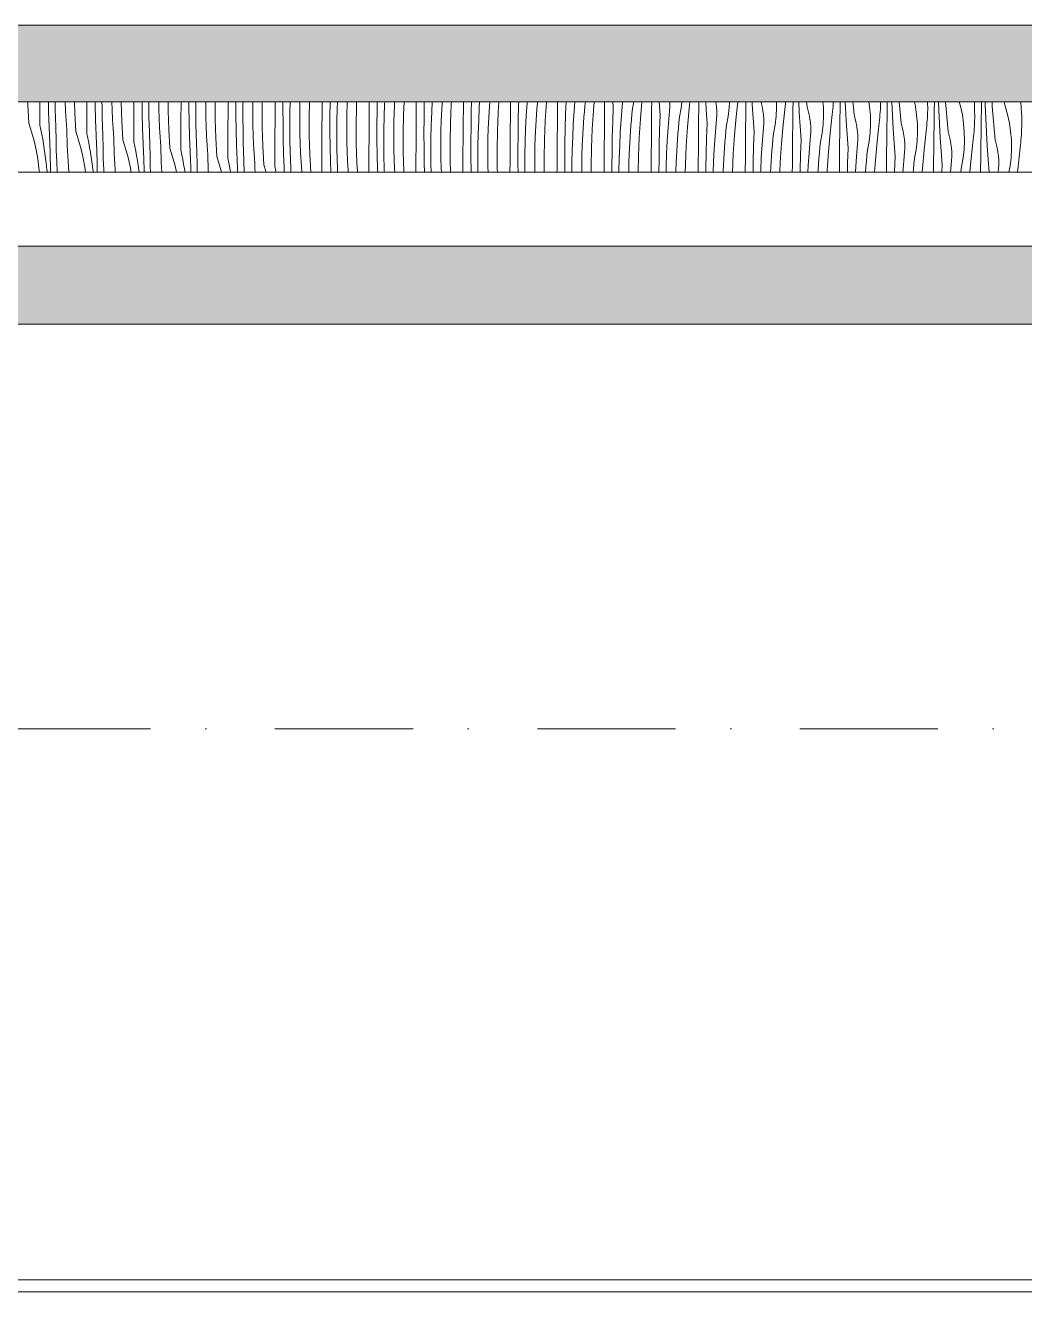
# Model space of a CAD drawing. Header units: millimetres. Extents: x -7826 to 55813, y 465 to 25965.
# Drawn here: x 10101 to 12654, y 18256 to 21492 of the extents above; entities that cross this region are included whole.
import ezdxf

# ---------------------------------------------------------------- set-up
doc = ezdxf.new("R2010")
doc.units = ezdxf.units.MM
doc.linetypes.add('Dot & Dashed', pattern=[670.277762, 352.777767, -176.388884, 0, -141.111112])
doc.layers.add('2D Drafting - General2', color=251, linetype='Continuous', lineweight=15)
doc.layers.add('2D Drafting - General81', color=251, linetype='Continuous', lineweight=20)

# ---------------------------------------------------------------- blocks, each defined once
blk = doc.blocks.new('*X28')
at = {"layer": '2D Drafting - General81', "linetype": 'Continuous'}
for p, q in [((-88708.3, 69542.3), (-88708.5, 69549.2)), ((-88705.8, 69494.6), (-88708.3, 69542.3)), ((-88677.7, 69529), (-88677.6, 69549.2)), ((-88655.2, 69523.6), (-88655.9, 69549.2)), ((-88638.2, 69526.8), (-88638.7, 69549.2)), ((-88611.8, 69525.6), (-88612.9, 69549.2)), ((-88588.3, 69521.2), (-88589.1, 69549.2)), ((-88557.7, 69507.8), (-88557.4, 69547.2)), ((-88557.4, 69547.2), (-88557.4, 69549.2)), ((-88536.1, 69540.5), (-88536.3, 69549.2)), ((-88518.8, 69538.6), (-88518.9, 69549.2)), ((-88492.8, 69528.6), (-88493.4, 69549.2)), ((-88469.6, 69547.8), (-88469.6, 69549.2)), ((-88468.2, 69500), (-88469.6, 69547.8)), ((-88437.3, 69526), (-88437.2, 69549.2)), ((-88416.1, 69519.4), (-88416.5, 69549.2)), ((-88398.8, 69517.5), (-88399, 69549.2)), ((-88373.5, 69531.5), (-88373.7, 69549.2)), ((-88349.6, 69526.6), (-88349.7, 69549.2)), ((-88317.3, 69504.9), (-88317, 69544.2)), ((-88317, 69544.2), (-88316.9, 69549.2)), ((-88296.6, 69536.3), (-88296.6, 69549.2)), ((-88278.9, 69529.3), (-88278.8, 69549.2)), ((-88253.8, 69534.5), (-88253.8, 69549.2)), ((-88229.5, 69505.4), (-88229.8, 69549.2)), ((-88196.9, 69523), (-88196.7, 69549.2)), ((-88176.5, 69515.2), (-88176.7, 69549.2)), ((-88158.7, 69541.2), (-88158.5, 69549.2)), ((-88133.7, 69537.5), (-88133.5, 69549.2)), ((-88109.7, 69532.1), (-88109.4, 69549.2)), ((-88076.5, 69541.2), (-88076.5, 69549.2)), ((-88056.6, 69532.1), (-88056.5, 69549.2)), ((-88038.6, 69520), (-88038, 69549.2)), ((-88013.3, 69540.5), (-88013, 69549.2)), ((-87989.7, 69510.9), (-87989, 69549.2)), ((-87956.5, 69520), (-87956.2, 69549.2)), ((-87936.5, 69511), (-87936.3, 69549.1)), ((-87936.3, 69549.1), (-87936.3, 69549.2)), ((-87917.8, 69531.9), (-87917.3, 69549.2)), ((-87893.2, 69519.3), (-87892.5, 69543.4)), ((-87892.5, 69543.4), (-87892.2, 69549.2)), ((-87868.8, 69537.6), (-87868.3, 69549.2)), ((-87836.1, 69538.2), (-87836, 69549.2)), ((-87816.2, 69528), (-87815.9, 69549.2)), ((-87797.8, 69510.7), (-87796.7, 69543.8)), ((-87796.7, 69543.8), (-87796.4, 69549.2)), ((-87771.8, 69536.8), (-87771.2, 69549.2)), ((-87748.7, 69516.4), (-87747.3, 69549.2)), ((-87716, 69517), (-87715.8, 69549.2)), ((-87696.2, 69506.8), (-87695.5, 69544.9)), ((-87695.5, 69544.9), (-87695.4, 69549.2)), ((-87676.6, 69522.6), (-87675.3, 69549.2)), ((-87651, 69530.1), (-87650.1, 69544.6)), ((-87650.1, 69544.6), (-87649.8, 69549.2)), ((-87628.6, 69495.2), (-87626.7, 69543)), ((-87626.7, 69543), (-87626.3, 69549.2)), ((-87595.6, 69535.2), (-87595.5, 69549.2)), ((-87575.5, 69523.8), (-87574.8, 69549.2)), ((-87555, 69534.4), (-87554.1, 69549.2)), ((-87529, 69537.9), (-87528.1, 69549.2)), ((-87506.6, 69521.8), (-87504.8, 69549.2)), ((-87475.6, 69514), (-87475.3, 69549.2)), ((-87454.4, 69540.7), (-87454, 69549.2)), ((-87434.9, 69513.3), (-87432.9, 69546.2)), ((-87432.9, 69546.2), (-87432.7, 69549.2)), ((-87407.8, 69531.2), (-87406.6, 69545.6)), ((-87406.6, 69545.6), (-87406.2, 69549.2)), ((-87386.5, 69500.6), (-87383.4, 69548.4)), ((-87383.4, 69548.4), (-87383.4, 69549.2)), ((-87355.2, 69532.2), (-87355, 69549.2)), ((-87334.3, 69519.6), (-87333.2, 69549.2)), ((-87312.8, 69525.1), (-87311, 69549.2)), ((-87285.1, 69538.9), (-87284, 69549.2)), ((-87263.4, 69527.2), (-87261.4, 69549.2)), ((-87235.1, 69511), (-87234.8, 69549.2)), ((-87212.8, 69536.5), (-87213.7, 69549.2)), ((-87190.3, 69536.9), (-87189.1, 69547.5)), ((-87189.1, 69547.5), (-87189, 69549.2)), ((-87163.5, 69532.1), (-87160.4, 69549.2)), ((-87143.3, 69506), (-87139.5, 69549.2)), ((-87114.7, 69529.2), (-87114.5, 69549.2)), ((-87092.7, 69515.4), (-87095.2, 69549.2)), ((-87068.5, 69547.8), (-87068.6, 69549.2)), ((-87068.5, 69537.1), (-87068.5, 69547.8)), ((-87039.5, 69532.8), (-87037.6, 69549.2)), ((-87019, 69532.5), (-87017.1, 69549.2)), ((-86994.4, 69528.9), (-86994.2, 69549.2)), ((-86975.2, 69529), (-86976.6, 69549.2)), ((-86950.3, 69548), (-86950.5, 69549.2)), ((-86949.1, 69537.3), (-86950.3, 69548)), ((-86916.9, 69533.6), (-86916.1, 69549.2)), ((-86899, 69511.3), (-86894.7, 69549.2)), ((-86874.1, 69528.6), (-86873.8, 69549.2)), ((-86857.5, 69542.7), (-86857.9, 69549.2)), ((-86855.2, 69507.8), (-86857.5, 69542.7)), ((-86834.5, 69547.8), (-86835, 69549.2)), ((-86832.1, 69537.4), (-86834.5, 69547.8)), ((-86795.7, 69534.6), (-86795.9, 69549.2)), ((-86773.6, 69537.7), (-86772.8, 69544.5)), ((-86772.8, 69544.5), (-86772.3, 69549.2)), ((-86753.7, 69528.4), (-86753.4, 69549.2)), ((-86737.4, 69521.5), (-86739, 69549.2)), ((-86717.5, 69536.9), (-86718.7, 69549.2)), ((-86676, 69535.6), (-86677.1, 69549.2)), ((-86651.3, 69537), (-86650.8, 69543.8)), ((-86650.8, 69543.8), (-86650.5, 69549.2)), ((-86633.4, 69528.1), (-86633, 69549)), ((-86633, 69549), (-86633, 69549.2)), ((-86619.4, 69535.2), (-86620.1, 69549.2)), ((-86600.2, 69544.2), (-86600.6, 69549.2)), ((-86597.4, 69515.7), (-86600.2, 69544.2)), ((-86557.7, 69536.6), (-86559.6, 69549.2)), ((-86529.9, 69536.4), (-86529.7, 69543.3)), ((-86529.7, 69543.3), (-86529.5, 69549.2)), ((-86513, 69527.8), (-86512.6, 69548.7)), ((-86512.6, 69548.7), (-86512.6, 69549.2)), ((-86501, 69548.9), (-86501, 69549.2)), ((-86499.3, 69514), (-86501, 69548.9)), ((-86480.1, 69523), (-86482.3, 69549.2)), ((-86440.8, 69537.3), (-86443.4, 69549.2)), ((-86409.5, 69549.2), (-86409.4, 69529)), ((-86392.5, 69527.5), (-86392.1, 69548.4)), ((-86392.1, 69548.4), (-86392.1, 69549.2)), ((-86381, 69527.7), (-86381.9, 69549.2)), ((-86362.4, 69530.3), (-86363.7, 69549.2)), ((-86325.4, 69537.9), (-86328.6, 69549.2)), ((-86290.2, 69549.2), (-86289.4, 69531.3)), ((-86272, 69527.3), (-86271.6, 69548.1)), ((-86271.6, 69548.1), (-86271.6, 69549.2)), ((-86262.3, 69541.4), (-86262.6, 69549.2)), ((-86244.4, 69537.7), (-86245, 69549.2)), ((-86213.5, 69545.6), (-86214.3, 69549.2)), ((-86212.5, 69541.8), (-86213.5, 69545.6)), ((-86211.4, 69538), (-86212.5, 69541.8)), ((-86171.8, 69549.2), (-86170.4, 69533.6)), ((-88678, 69489.7), (-88677.7, 69529)), ((-88653.8, 69485.4), (-88655.2, 69523.6)), ((-88638.1, 69521.2), (-88638.2, 69526.8)), ((-88637.9, 69515.7), (-88638.1, 69521.2)), ((-88637.7, 69510.1), (-88637.9, 69515.7)), ((-88637.5, 69504.6), (-88637.7, 69510.1)), ((-88610.4, 69501.5), (-88611.8, 69525.6)), ((-88585.7, 69473.4), (-88588.3, 69521.2)), ((-88535.2, 69502.4), (-88536.1, 69540.5)), ((-88518.1, 69505.6), (-88518.8, 69538.6)), ((-88491.7, 69504.4), (-88492.8, 69528.6)), ((-88437.6, 69486.7), (-88437.3, 69526)), ((-88415.1, 69481.2), (-88416.1, 69519.4)), ((-88398.1, 69484.4), (-88398.8, 69517.5)), ((-88372.8, 69507.4), (-88373.5, 69531.5)), ((-88348.1, 69478.8), (-88349.6, 69526.6)), ((-88296, 69498.2), (-88296.6, 69536.3)), ((-88278.7, 69496.3), (-88278.9, 69529.3)), ((-88253.4, 69510.4), (-88253.8, 69534.5)), ((-88252.7, 69486.2), (-88253.4, 69510.4)), ((-88197.2, 69483.7), (-88196.9, 69523)), ((-88175.9, 69477), (-88176.5, 69515.2)), ((-88158.9, 69508.2), (-88158.7, 69541.2)), ((-88133.7, 69513.3), (-88133.7, 69537.5)), ((-88133.3, 69489.2), (-88133.7, 69513.3)), ((-88109.4, 69484.3), (-88109.7, 69532.1)), ((-88076.8, 69501.9), (-88076.5, 69541.2)), ((-88056.4, 69494), (-88056.6, 69532.1)), ((-88038.8, 69487), (-88038.6, 69520)), ((-88013.6, 69516.3), (-88013.3, 69540.5)), ((-88013.6, 69492.2), (-88013.6, 69516.3)), ((-87989.4, 69463.1), (-87989.7, 69510.9)), ((-87956.8, 69480.7), (-87956.5, 69520)), ((-87936.4, 69472.8), (-87936.5, 69511)), ((-87918.5, 69498.9), (-87917.8, 69531.9)), ((-87893.6, 69495.1), (-87893.2, 69519.3)), ((-87869.6, 69489.7), (-87868.8, 69537.6)), ((-87836.4, 69498.9), (-87836.1, 69538.2)), ((-87816.5, 69489.8), (-87816.2, 69528)), ((-87798.4, 69477.7), (-87797.8, 69510.7)), ((-87773.1, 69498.1), (-87772.4, 69522.3)), ((-87772.4, 69522.3), (-87771.8, 69536.8)), ((-87749.5, 69468.6), (-87748.7, 69516.4)), ((-87716.3, 69477.7), (-87716, 69517)), ((-87677.7, 69489.6), (-87676.6, 69522.6)), ((-87652.3, 69501.1), (-87651.7, 69515.6)), ((-87651.7, 69515.6), (-87651, 69530.1)), ((-87596, 69495.9), (-87595.6, 69535.2)), ((-87576.1, 69485.6), (-87575.5, 69523.8)), ((-87556.5, 69501.4), (-87555, 69534.4)), ((-87530.9, 69508.9), (-87530, 69523.4)), ((-87530, 69523.4), (-87529, 69537.9)), ((-87508.5, 69474), (-87506.6, 69521.8)), ((-87475.9, 69474.7), (-87475.6, 69514)), ((-87455.4, 69502.6), (-87454.4, 69540.7)), ((-87436.5, 69480.2), (-87434.9, 69513.3)), ((-87410, 69502.2), (-87409, 69516.7)), ((-87409, 69516.7), (-87407.8, 69531.2)), ((-87355.5, 69492.9), (-87355.2, 69532.2)), ((-87335.3, 69481.4), (-87334.3, 69519.6)), ((-87314.8, 69492.1), (-87312.8, 69525.1)), ((-87288.9, 69495.5), (-87287.8, 69510)), ((-87287.8, 69510), (-87286.5, 69524.4)), ((-87286.5, 69524.4), (-87285.1, 69538.9)), ((-87266.5, 69479.5), (-87263.4, 69527.2)), ((-87235.4, 69471.7), (-87235.1, 69511)), ((-87214.2, 69498.4), (-87212.8, 69536.5)), ((-87192.7, 69503.9), (-87190.3, 69536.9)), ((-87166.4, 69503.3), (-87165, 69517.7)), ((-87165, 69517.7), (-87163.5, 69532.1)), ((-87115, 69489.9), (-87114.7, 69529.2)), ((-87094.2, 69477.2), (-87092.7, 69515.4)), ((-87072.7, 69482.7), (-87070.2, 69515.7)), ((-87070.2, 69515.7), (-87069, 69526.3)), ((-87069, 69526.3), (-87068.5, 69537.1)), ((-87045, 69496.5), (-87043.4, 69511)), ((-87043.4, 69511), (-87039.5, 69532.8)), ((-87023.2, 69484.9), (-87019, 69532.5)), ((-86994.6, 69508), (-86994.4, 69528.9)), ((-86972.7, 69494.2), (-86975.2, 69529)), ((-86948.4, 69526.6), (-86949.1, 69537.3)), ((-86949, 69505.2), (-86948.4, 69515.9)), ((-86948.4, 69515.9), (-86948.4, 69526.6)), ((-86923.4, 69489.8), (-86919.4, 69511.6)), ((-86919.4, 69511.6), (-86916.9, 69533.6)), ((-86903.2, 69463.7), (-86899, 69511.3)), ((-86874.3, 69507.8), (-86874.1, 69528.6)), ((-86830.2, 69526.8), (-86832.1, 69537.4)), ((-86829, 69516.1), (-86830.2, 69526.8)), ((-86828.4, 69505.4), (-86829, 69516.1)), ((-86799.3, 69490.4), (-86796.8, 69512.5)), ((-86796.8, 69512.5), (-86795.7, 69534.6)), ((-86778.9, 69490.1), (-86773.6, 69537.7)), ((-86754, 69507.5), (-86753.7, 69528.4)), ((-86735.1, 69486.7), (-86737.4, 69521.5)), ((-86714.5, 69526.6), (-86717.5, 69536.9)), ((-86712, 69516.2), (-86714.5, 69526.6)), ((-86710.2, 69505.6), (-86712, 69516.2)), ((-86676.7, 69491.3), (-86675.6, 69513.5)), ((-86675.6, 69513.5), (-86676, 69535.6)), ((-86658.8, 69469), (-86653.5, 69516.5)), ((-86653.5, 69516.5), (-86652.7, 69523.3)), ((-86652.7, 69523.3), (-86652, 69530.2)), ((-86652, 69530.2), (-86651.3, 69537)), ((-86633.7, 69507.2), (-86633.4, 69528.1)), ((-86617.3, 69500.3), (-86619.4, 69535.2)), ((-86594.4, 69505.5), (-86597.4, 69515.7)), ((-86555.9, 69514.5), (-86557.7, 69536.6)), ((-86555.6, 69492.3), (-86555.9, 69514.5)), ((-86531.9, 69509), (-86531.3, 69515.8)), ((-86531.3, 69515.8), (-86530.7, 69522.7)), ((-86530.7, 69522.7), (-86530.3, 69529.5)), ((-86530.3, 69529.5), (-86529.9, 69536.4)), ((-86513.3, 69506.9), (-86513, 69527.8)), ((-86497.3, 69479.2), (-86499.3, 69514)), ((-86477.4, 69494.6), (-86480.1, 69523)), ((-86437.6, 69515.4), (-86440.8, 69537.3)), ((-86435.8, 69493.3), (-86437.6, 69515.4)), ((-86410.2, 69508.4), (-86409.9, 69515.2)), ((-86409.9, 69515.2), (-86409.6, 69522.1)), ((-86409.6, 69522.1), (-86409.4, 69529)), ((-86392.9, 69506.6), (-86392.5, 69527.5)), ((-86379.2, 69492.8), (-86381, 69527.7)), ((-86360, 69501.9), (-86362.4, 69530.3)), ((-86320.8, 69516.2), (-86325.4, 69537.9)), ((-86317.6, 69494.2), (-86320.8, 69516.2)), ((-86289.4, 69531.3), (-86289.3, 69507.8)), ((-86272.4, 69506.4), (-86272, 69527.3)), ((-86260.9, 69506.5), (-86262.3, 69541.4)), ((-86242.3, 69509.2), (-86244.4, 69537.7)), ((-86205.3, 69516.7), (-86211.4, 69538)), ((-86200.7, 69495), (-86205.3, 69516.7)), ((-86170.4, 69533.6), (-86169.3, 69510.1)), ((-86169.3, 69510.1), (-86169.3, 69486.6)), ((-88705.8, 69494.6), (-88698.6, 69472.2)), ((-88678, 69489.7), (-88675.3, 69477.7)), ((-88675.3, 69477.7), (-88672.8, 69465.7)), ((-88653.6, 69480.7), (-88653.8, 69485.4)), ((-88653.4, 69476.1), (-88653.6, 69480.7)), ((-88637.3, 69499), (-88637.5, 69504.6)), ((-88637.1, 69493.5), (-88637.3, 69499)), ((-88636.8, 69487.9), (-88637.1, 69493.5)), ((-88636.6, 69482.4), (-88636.8, 69487.9)), ((-88636.2, 69453.8), (-88636.6, 69482.4)), ((-88608.6, 69477.4), (-88610.4, 69501.5)), ((-88608.3, 69464.1), (-88608.6, 69477.4)), ((-88557.9, 69468.5), (-88557.7, 69507.8)), ((-88533.8, 69464.2), (-88535.2, 69502.4)), ((-88518, 69500), (-88518.1, 69505.6)), ((-88517.8, 69494.5), (-88518, 69500)), ((-88517.6, 69488.9), (-88517.8, 69494.5)), ((-88517.4, 69483.4), (-88517.6, 69488.9)), ((-88517.2, 69477.8), (-88517.4, 69483.4)), ((-88517, 69472.3), (-88517.2, 69477.8)), ((-88490.3, 69480.3), (-88491.7, 69504.4)), ((-88488.5, 69456.3), (-88490.3, 69480.3)), ((-88465.7, 69452.2), (-88468.2, 69500)), ((-88437.9, 69447.3), (-88437.6, 69486.7)), ((-88413.7, 69443.1), (-88415.1, 69481.2)), ((-88397.9, 69478.9), (-88398.1, 69484.4)), ((-88397.8, 69473.3), (-88397.9, 69478.9)), ((-88371.7, 69483.3), (-88372.8, 69507.4)), ((-88370.2, 69459.2), (-88371.7, 69483.3)), ((-88345.6, 69431.1), (-88348.1, 69478.8)), ((-88317.5, 69465.5), (-88317.3, 69504.9)), ((-88295, 69460), (-88296, 69498.2)), ((-88278, 69463.3), (-88278.7, 69496.3)), ((-88251.6, 69462.1), (-88252.7, 69486.2)), ((-88228.1, 69457.6), (-88229.5, 69505.4)), ((-88197.5, 69444.3), (-88197.2, 69483.7)), ((-88175, 69438.9), (-88175.9, 69477)), ((-88158.6, 69475.1), (-88158.9, 69508.2)), ((-88132.6, 69465.1), (-88133.3, 69489.2)), ((-88108, 69436.5), (-88109.4, 69484.3)), ((-88077.1, 69462.5), (-88076.8, 69501.9)), ((-88055.9, 69455.8), (-88056.4, 69494)), ((-88038.6, 69453.9), (-88038.8, 69487)), ((-88013.3, 69468), (-88013.6, 69492.2)), ((-87957.1, 69441.3), (-87956.8, 69480.7)), ((-87918.7, 69465.8), (-87918.5, 69498.9)), ((-87893.6, 69471), (-87893.6, 69495.1)), ((-87869.3, 69441.9), (-87869.6, 69489.7)), ((-87836.7, 69459.5), (-87836.4, 69498.9)), ((-87816.3, 69451.6), (-87816.5, 69489.8)), ((-87798.7, 69444.7), (-87798.4, 69477.7)), ((-87773.5, 69474), (-87773.1, 69498.1)), ((-87716.6, 69438.3), (-87716.3, 69477.7)), ((-87696.4, 69468.6), (-87696.2, 69506.8)), ((-87678.4, 69456.5), (-87677.7, 69489.6)), ((-87653.4, 69452.8), (-87653.1, 69476.9)), ((-87653.1, 69476.9), (-87652.3, 69501.1)), ((-87629.4, 69447.4), (-87628.6, 69495.2)), ((-87596.3, 69456.5), (-87596, 69495.9)), ((-87576.3, 69447.5), (-87576.1, 69485.6)), ((-87557.6, 69468.4), (-87556.5, 69501.4)), ((-87533, 69455.8), (-87532.3, 69479.9)), ((-87532.3, 69479.9), (-87531.7, 69494.4)), ((-87531.7, 69494.4), (-87530.9, 69508.9)), ((-87456, 69464.4), (-87455.4, 69502.6)), ((-87437.6, 69447.2), (-87436.5, 69480.2)), ((-87411.6, 69473.2), (-87410.8, 69487.7)), ((-87410.8, 69487.7), (-87410, 69502.2)), ((-87388.5, 69452.9), (-87386.5, 69500.6)), ((-87355.8, 69453.5), (-87355.5, 69492.9)), ((-87336, 69443.3), (-87335.3, 69481.4)), ((-87316.4, 69459.1), (-87314.8, 69492.1)), ((-87290.8, 69466.6), (-87289.9, 69481)), ((-87289.9, 69481), (-87288.9, 69495.5)), ((-87268.4, 69431.7), (-87266.5, 69479.5)), ((-87215.3, 69460.3), (-87214.2, 69498.4)), ((-87194.8, 69470.9), (-87192.7, 69503.9)), ((-87168.8, 69474.3), (-87167.7, 69488.8)), ((-87167.7, 69488.8), (-87166.4, 69503.3)), ((-87146.4, 69458.3), (-87143.3, 69506)), ((-87115.4, 69450.5), (-87115, 69489.9)), ((-87095.2, 69439.1), (-87094.2, 69477.2)), ((-87074.7, 69449.7), (-87072.7, 69482.7)), ((-87047.6, 69467.6), (-87046.4, 69482.1)), ((-87046.4, 69482.1), (-87045, 69496.5)), ((-87026.3, 69437.1), (-87023.2, 69484.9)), ((-86995, 69468.7), (-86994.6, 69508)), ((-86974.1, 69456.1), (-86972.7, 69494.2)), ((-86952.6, 69461.6), (-86950.1, 69494.5)), ((-86950.1, 69494.5), (-86949, 69505.2)), ((-86924.9, 69475.4), (-86923.4, 69489.8)), ((-86874.9, 69447.5), (-86874.5, 69486.9)), ((-86874.5, 69486.9), (-86874.3, 69507.8)), ((-86852.6, 69473), (-86855.2, 69507.8)), ((-86830.1, 69473.3), (-86828.9, 69484)), ((-86828.9, 69484), (-86828.3, 69494.7)), ((-86828.3, 69494.7), (-86828.4, 69505.4)), ((-86803.3, 69468.6), (-86799.3, 69490.4)), ((-86783.1, 69442.5), (-86778.9, 69490.1)), ((-86754.5, 69465.7), (-86754.3, 69486.6)), ((-86754.3, 69486.6), (-86754, 69507.5)), ((-86732.5, 69451.8), (-86735.1, 69486.7)), ((-86708.9, 69495), (-86710.2, 69505.6)), ((-86708.3, 69484.3), (-86708.9, 69495)), ((-86708.3, 69473.5), (-86708.3, 69484.3)), ((-86679.3, 69469.3), (-86676.7, 69491.3)), ((-86634.2, 69465.4), (-86634, 69486.3)), ((-86634, 69486.3), (-86633.7, 69507.2)), ((-86615, 69465.5), (-86617.3, 69500.3)), ((-86592, 69495), (-86594.4, 69505.5)), ((-86590.1, 69484.5), (-86592, 69495)), ((-86588.9, 69473.8), (-86590.1, 69484.5)), ((-86556.7, 69470.1), (-86555.6, 69492.3)), ((-86538.8, 69447.8), (-86533.4, 69495.3)), ((-86533.4, 69495.3), (-86532.6, 69502.1)), ((-86532.6, 69502.1), (-86531.9, 69509)), ((-86513.9, 69465.1), (-86513.6, 69486)), ((-86513.6, 69486), (-86513.3, 69506.9)), ((-86495, 69444.3), (-86497.3, 69479.2)), ((-86474.3, 69484.3), (-86477.4, 69494.6)), ((-86471.9, 69473.8), (-86474.3, 69484.3)), ((-86435.5, 69471.1), (-86435.8, 69493.3)), ((-86413.4, 69474.1), (-86412.6, 69481)), ((-86412.6, 69481), (-86411.8, 69487.8)), ((-86411.8, 69487.8), (-86411.2, 69494.7)), ((-86411.2, 69494.7), (-86410.7, 69501.5)), ((-86410.7, 69501.5), (-86410.2, 69508.4)), ((-86393.5, 69464.9), (-86393.2, 69485.7)), ((-86393.2, 69485.7), (-86392.9, 69506.6)), ((-86377.2, 69458), (-86379.2, 69492.8)), ((-86357.3, 69473.4), (-86360, 69501.9)), ((-86315.8, 69472.1), (-86317.6, 69494.2)), ((-86291.1, 69473.5), (-86290.6, 69480.3)), ((-86290.6, 69480.3), (-86290.2, 69487.2)), ((-86290.2, 69487.2), (-86289.8, 69494)), ((-86289.8, 69494), (-86289.5, 69500.9)), ((-86289.5, 69500.9), (-86289.3, 69507.8)), ((-86273.2, 69464.6), (-86272.8, 69485.5)), ((-86272.8, 69485.5), (-86272.4, 69506.4)), ((-86259.2, 69471.7), (-86260.9, 69506.5)), ((-86240, 69480.7), (-86242.3, 69509.2)), ((-86237.2, 69452.2), (-86240, 69480.7)), ((-86197.5, 69473.1), (-86200.7, 69495)), ((-86169.7, 69472.9), (-86169.5, 69479.7)), ((-86169.5, 69479.7), (-86169.3, 69486.6)), ((-88698.6, 69472.2), (-88692.3, 69449.5)), ((-88692.3, 69449.5), (-88687.1, 69426.6)), ((-88672.8, 69465.7), (-88670.4, 69453.7)), ((-88670.4, 69453.7), (-88668.3, 69441.6)), ((-88653.2, 69471.4), (-88653.4, 69476.1)), ((-88653, 69466.7), (-88653.2, 69471.4)), ((-88652.8, 69462), (-88653, 69466.7)), ((-88652.6, 69457.4), (-88652.8, 69462)), ((-88652.3, 69452.7), (-88652.6, 69457.4)), ((-88652.1, 69448), (-88652.3, 69452.7)), ((-88651.5, 69413.1), (-88652.1, 69448)), ((-88635.6, 69425.2), (-88636.2, 69453.8)), ((-88607.9, 69450.8), (-88608.3, 69464.1)), ((-88607.5, 69437.5), (-88607.9, 69450.8)), ((-88585.7, 69473.4), (-88578.5, 69451)), ((-88578.5, 69451), (-88572.3, 69428.3)), ((-88557.9, 69468.5), (-88555.2, 69456.5)), ((-88555.2, 69456.5), (-88552.7, 69444.5)), ((-88552.7, 69444.5), (-88550.4, 69432.5)), ((-88533.6, 69459.6), (-88533.8, 69464.2)), ((-88533.4, 69454.9), (-88533.6, 69459.6)), ((-88533.2, 69450.2), (-88533.4, 69454.9)), ((-88533, 69445.6), (-88533.2, 69450.2)), ((-88532.7, 69440.9), (-88533, 69445.6)), ((-88516.8, 69466.8), (-88517, 69472.3)), ((-88516.5, 69461.2), (-88516.8, 69466.8)), ((-88516.2, 69432.6), (-88516.5, 69461.2)), ((-88488.2, 69442.9), (-88488.5, 69456.3)), ((-88465.7, 69452.2), (-88458.4, 69429.9)), ((-88437.9, 69447.3), (-88435.1, 69435.4)), ((-88397.6, 69467.8), (-88397.8, 69473.3)), ((-88397.4, 69462.2), (-88397.6, 69467.8)), ((-88397.2, 69456.7), (-88397.4, 69462.2)), ((-88396.9, 69451.1), (-88397.2, 69456.7)), ((-88396.7, 69445.6), (-88396.9, 69451.1)), ((-88396.5, 69440), (-88396.7, 69445.6)), ((-88368.4, 69435.1), (-88370.2, 69459.2)), ((-88317.8, 69426.2), (-88317.5, 69465.5)), ((-88293.6, 69421.9), (-88295, 69460)), ((-88277.9, 69457.7), (-88278, 69463.3)), ((-88277.7, 69452.2), (-88277.9, 69457.7)), ((-88277.5, 69446.6), (-88277.7, 69452.2)), ((-88277.3, 69441.1), (-88277.5, 69446.6)), ((-88250.2, 69438), (-88251.6, 69462.1)), ((-88225.5, 69409.9), (-88228.1, 69457.6)), ((-88157.9, 69442.1), (-88158.6, 69475.1)), ((-88131.5, 69440.9), (-88132.6, 69465.1)), ((-88077.4, 69423.2), (-88077.1, 69462.5)), ((-88054.9, 69417.7), (-88055.9, 69455.8)), ((-88037.9, 69420.9), (-88038.6, 69453.9)), ((-88012.6, 69443.9), (-88013.3, 69468)), ((-87987.9, 69415.3), (-87989.4, 69463.1)), ((-87935.8, 69434.7), (-87936.4, 69472.8)), ((-87918.5, 69432.8), (-87918.7, 69465.8)), ((-87893.2, 69446.9), (-87893.6, 69471)), ((-87892.5, 69422.7), (-87893.2, 69446.9)), ((-87837, 69420.2), (-87836.7, 69459.5)), ((-87815.7, 69413.5), (-87816.3, 69451.6)), ((-87798.4, 69411.6), (-87798.7, 69444.7)), ((-87773.5, 69449.8), (-87773.5, 69474)), ((-87773.1, 69425.7), (-87773.5, 69449.8)), ((-87749.2, 69420.8), (-87749.5, 69468.6)), ((-87696.2, 69430.5), (-87696.4, 69468.6)), ((-87678.6, 69423.5), (-87678.4, 69456.5)), ((-87653.4, 69428.7), (-87653.4, 69452.8)), ((-87629.2, 69399.6), (-87629.4, 69447.4)), ((-87596.6, 69417.2), (-87596.3, 69456.5)), ((-87576.2, 69409.3), (-87576.3, 69447.5)), ((-87558.3, 69435.4), (-87557.6, 69468.4)), ((-87533.4, 69431.6), (-87533, 69455.8)), ((-87509.4, 69426.2), (-87508.5, 69474)), ((-87476.2, 69435.3), (-87475.9, 69474.7)), ((-87456.3, 69426.3), (-87456, 69464.4)), ((-87438.2, 69414.2), (-87437.6, 69447.2)), ((-87412.9, 69434.6), (-87412.2, 69458.7)), ((-87412.2, 69458.7), (-87411.6, 69473.2)), ((-87389.3, 69405.1), (-87388.5, 69452.9)), ((-87356.1, 69414.2), (-87355.8, 69453.5)), ((-87317.5, 69426.1), (-87316.4, 69459.1)), ((-87292.1, 69437.6), (-87291.5, 69452.1)), ((-87291.5, 69452.1), (-87290.8, 69466.6)), ((-87235.8, 69432.3), (-87235.4, 69471.7)), ((-87215.9, 69422.1), (-87215.3, 69460.3)), ((-87196.3, 69437.9), (-87194.8, 69470.9)), ((-87171.5, 69430.9), (-87170.7, 69445.4)), ((-87170.7, 69445.4), (-87169.8, 69459.9)), ((-87169.8, 69459.9), (-87168.8, 69474.3)), ((-87148.3, 69410.5), (-87146.4, 69458.3)), ((-87115.7, 69411.2), (-87115.4, 69450.5)), ((-87076.3, 69416.7), (-87074.7, 69449.7)), ((-87049.8, 69438.7), (-87048.8, 69453.2)), ((-87048.8, 69453.2), (-87047.6, 69467.6)), ((-86995.3, 69429.3), (-86995, 69468.7)), ((-86975.1, 69417.9), (-86974.1, 69456.1)), ((-86954.6, 69428.6), (-86952.6, 69461.6)), ((-86928.7, 69432), (-86927.6, 69446.5)), ((-86927.6, 69446.5), (-86926.3, 69460.9)), ((-86926.3, 69460.9), (-86924.9, 69475.4)), ((-86906.3, 69416), (-86903.2, 69463.7)), ((-86875.2, 69408.2), (-86874.9, 69447.5)), ((-86854, 69434.9), (-86852.6, 69473)), ((-86832.5, 69440.4), (-86830.1, 69473.3)), ((-86806.2, 69439.7), (-86804.8, 69454.2)), ((-86804.8, 69454.2), (-86803.3, 69468.6)), ((-86754.8, 69426.3), (-86754.5, 69465.7)), ((-86734, 69413.7), (-86732.5, 69451.8)), ((-86712.5, 69419.2), (-86710, 69452.2)), ((-86710, 69452.2), (-86708.8, 69462.8)), ((-86708.8, 69462.8), (-86708.3, 69473.5)), ((-86684.8, 69433), (-86683.2, 69447.4)), ((-86683.2, 69447.4), (-86679.3, 69469.3)), ((-86663, 69421.3), (-86658.8, 69469)), ((-86634.8, 69405.2), (-86634.4, 69444.5)), ((-86634.4, 69444.5), (-86634.2, 69465.4)), ((-86612.4, 69430.7), (-86615, 69465.5)), ((-86588.2, 69463.1), (-86588.9, 69473.8)), ((-86588.8, 69441.7), (-86588.2, 69452.4)), ((-86588.2, 69452.4), (-86588.2, 69463.1)), ((-86563.2, 69426.3), (-86559.2, 69448.1)), ((-86559.2, 69448.1), (-86556.7, 69470.1)), ((-86543, 69400.2), (-86538.8, 69447.8)), ((-86514.1, 69444.2), (-86513.9, 69465.1)), ((-86470, 69463.3), (-86471.9, 69473.8)), ((-86468.8, 69452.6), (-86470, 69463.3)), ((-86468.2, 69441.9), (-86468.8, 69452.6)), ((-86439.1, 69426.9), (-86436.6, 69449)), ((-86436.6, 69449), (-86435.5, 69471.1)), ((-86418.7, 69426.6), (-86413.4, 69474.1)), ((-86393.8, 69444), (-86393.5, 69464.9)), ((-86374.9, 69423.1), (-86377.2, 69458)), ((-86354.3, 69463.1), (-86357.3, 69473.4)), ((-86351.8, 69452.7), (-86354.3, 69463.1)), ((-86350, 69442.1), (-86351.8, 69452.7)), ((-86316.5, 69427.8), (-86315.4, 69449.9)), ((-86315.4, 69449.9), (-86315.8, 69472.1)), ((-86298.6, 69405.5), (-86293.3, 69453)), ((-86293.3, 69453), (-86292.5, 69459.8)), ((-86292.5, 69459.8), (-86291.8, 69466.6)), ((-86291.8, 69466.6), (-86291.1, 69473.5)), ((-86273.5, 69443.7), (-86273.2, 69464.6)), ((-86257.1, 69436.8), (-86259.2, 69471.7)), ((-86234.2, 69441.9), (-86237.2, 69452.2)), ((-86195.7, 69450.9), (-86197.5, 69473.1)), ((-86195.4, 69428.8), (-86195.7, 69450.9)), ((-86172.4, 69438.6), (-86171.7, 69445.5)), ((-86171.7, 69445.5), (-86171.1, 69452.3)), ((-86171.1, 69452.3), (-86170.5, 69459.2)), ((-86170.5, 69459.2), (-86170.1, 69466)), ((-86170.1, 69466), (-86169.7, 69472.9)), ((-88687.1, 69426.6), (-88682.9, 69403.4)), ((-88668.3, 69441.6), (-88666.4, 69429.4)), ((-88666.4, 69429.4), (-88664.7, 69417.3)), ((-88664.7, 69417.3), (-88663.1, 69405.1)), ((-88650.6, 69378.2), (-88651.5, 69413.1)), ((-88634.5, 69396.7), (-88635.6, 69425.2)), ((-88606.9, 69424.2), (-88607.5, 69437.5)), ((-88606.3, 69410.9), (-88606.9, 69424.2)), ((-88572.3, 69428.3), (-88567.1, 69405.4)), ((-88550.4, 69432.5), (-88548.3, 69420.4)), ((-88548.3, 69420.4), (-88546.3, 69408.3)), ((-88532.5, 69436.2), (-88532.7, 69440.9)), ((-88532.3, 69431.5), (-88532.5, 69436.2)), ((-88532, 69426.9), (-88532.3, 69431.5)), ((-88531.4, 69392), (-88532, 69426.9)), ((-88515.5, 69404.1), (-88516.2, 69432.6)), ((-88487.9, 69429.6), (-88488.2, 69442.9)), ((-88487.4, 69416.3), (-88487.9, 69429.6)), ((-88486.9, 69403), (-88487.4, 69416.3)), ((-88458.4, 69429.9), (-88452.2, 69407.2)), ((-88435.1, 69435.4), (-88432.6, 69423.4)), ((-88432.6, 69423.4), (-88430.3, 69411.3)), ((-88413.5, 69438.4), (-88413.7, 69443.1)), ((-88413.3, 69433.7), (-88413.5, 69438.4)), ((-88413.1, 69429.1), (-88413.3, 69433.7)), ((-88412.9, 69424.4), (-88413.1, 69429.1)), ((-88412.7, 69419.7), (-88412.9, 69424.4)), ((-88412.4, 69415), (-88412.7, 69419.7)), ((-88412.2, 69410.4), (-88412.4, 69415)), ((-88396.1, 69411.5), (-88396.5, 69440)), ((-88368.2, 69421.8), (-88368.4, 69435.1)), ((-88367.8, 69408.5), (-88368.2, 69421.8)), ((-88345.6, 69431.1), (-88338.4, 69408.7)), ((-88317.8, 69426.2), (-88315.1, 69414.2)), ((-88315.1, 69414.2), (-88312.6, 69402.2)), ((-88293.4, 69417.2), (-88293.6, 69421.9)), ((-88293.2, 69412.6), (-88293.4, 69417.2)), ((-88293, 69407.9), (-88293.2, 69412.6)), ((-88277.1, 69435.5), (-88277.3, 69441.1)), ((-88276.9, 69430), (-88277.1, 69435.5)), ((-88276.6, 69424.4), (-88276.9, 69430)), ((-88276.4, 69418.9), (-88276.6, 69424.4)), ((-88276, 69390.3), (-88276.4, 69418.9)), ((-88248.4, 69413.9), (-88250.2, 69438)), ((-88248.1, 69400.6), (-88248.4, 69413.9)), ((-88197.7, 69405), (-88197.5, 69444.3)), ((-88173.6, 69400.7), (-88175, 69438.9)), ((-88157.8, 69436.5), (-88157.9, 69442.1)), ((-88157.6, 69431), (-88157.8, 69436.5)), ((-88157.4, 69425.4), (-88157.6, 69431)), ((-88157.2, 69419.9), (-88157.4, 69425.4)), ((-88157, 69414.3), (-88157.2, 69419.9)), ((-88156.8, 69408.8), (-88157, 69414.3)), ((-88130.1, 69416.8), (-88131.5, 69440.9)), ((-88128.3, 69392.7), (-88130.1, 69416.8)), ((-88105.5, 69388.7), (-88108, 69436.5)), ((-88077.7, 69383.8), (-88077.4, 69423.2)), ((-88053.5, 69379.6), (-88054.9, 69417.7)), ((-88037.7, 69415.4), (-88037.9, 69420.9)), ((-88037.5, 69409.8), (-88037.7, 69415.4)), ((-88011.5, 69419.8), (-88012.6, 69443.9)), ((-88010, 69395.7), (-88011.5, 69419.8)), ((-87985.5, 69369.2), (-87987.9, 69415.3)), ((-87957.3, 69402), (-87957.1, 69441.3)), ((-87934.8, 69396.5), (-87935.8, 69434.7)), ((-87917.8, 69399.7), (-87918.5, 69432.8)), ((-87891.4, 69398.6), (-87892.5, 69422.7)), ((-87867.9, 69394.1), (-87869.3, 69441.9)), ((-87837.3, 69380.8), (-87837, 69420.2)), ((-87814.8, 69375.4), (-87815.7, 69413.5)), ((-87772.4, 69401.5), (-87773.1, 69425.7)), ((-87747.8, 69373), (-87749.2, 69420.8)), ((-87716.9, 69399), (-87716.6, 69438.3)), ((-87695.7, 69392.3), (-87696.2, 69430.5)), ((-87678.4, 69390.4), (-87678.6, 69423.5)), ((-87653.1, 69404.5), (-87653.4, 69428.7)), ((-87596.9, 69377.8), (-87596.6, 69417.2)), ((-87558.5, 69402.3), (-87558.3, 69435.4)), ((-87533.4, 69407.5), (-87533.4, 69431.6)), ((-87509.1, 69378.4), (-87509.4, 69426.2)), ((-87476.5, 69396), (-87476.2, 69435.3)), ((-87456.1, 69388.1), (-87456.3, 69426.3)), ((-87438.5, 69381.1), (-87438.2, 69414.2)), ((-87413.3, 69410.5), (-87412.9, 69434.6)), ((-87356.4, 69374.8), (-87356.1, 69414.2)), ((-87336.2, 69405.1), (-87336, 69443.3)), ((-87318.2, 69393), (-87317.5, 69426.1)), ((-87293.2, 69389.3), (-87292.9, 69413.4)), ((-87292.9, 69413.4), (-87292.1, 69437.6)), ((-87269.2, 69383.9), (-87268.4, 69431.7)), ((-87236.1, 69393), (-87235.8, 69432.3)), ((-87216.1, 69384), (-87215.9, 69422.1)), ((-87197.4, 69404.9), (-87196.3, 69437.9)), ((-87172.8, 69392.3), (-87172.1, 69416.4)), ((-87172.1, 69416.4), (-87171.5, 69430.9)), ((-87095.8, 69400.9), (-87095.2, 69439.1)), ((-87077.4, 69383.7), (-87076.3, 69416.7)), ((-87051.4, 69409.7), (-87050.6, 69424.2)), ((-87050.6, 69424.2), (-87049.8, 69438.7)), ((-87028.3, 69389.4), (-87026.3, 69437.1)), ((-86995.6, 69390), (-86995.3, 69429.3)), ((-86975.8, 69379.8), (-86975.1, 69417.9)), ((-86956.2, 69395.6), (-86954.6, 69428.6)), ((-86930.6, 69403), (-86929.7, 69417.5)), ((-86929.7, 69417.5), (-86928.7, 69432)), ((-86908.2, 69369.2), (-86906.3, 69416)), ((-86855.1, 69396.7), (-86854, 69434.9)), ((-86834.6, 69407.4), (-86832.5, 69440.4)), ((-86808.6, 69410.8), (-86807.5, 69425.3)), ((-86807.5, 69425.3), (-86806.2, 69439.7)), ((-86786.2, 69394.8), (-86783.1, 69442.5)), ((-86755.2, 69387), (-86754.8, 69426.3)), ((-86735, 69375.6), (-86734, 69413.7)), ((-86714.5, 69386.2), (-86712.5, 69419.2)), ((-86687.4, 69404.1), (-86686.2, 69418.6)), ((-86686.2, 69418.6), (-86684.8, 69433)), ((-86666.1, 69373.6), (-86663, 69421.3)), ((-86613.9, 69392.5), (-86612.4, 69430.7)), ((-86592.4, 69398), (-86589.9, 69431)), ((-86589.9, 69431), (-86588.8, 69441.7)), ((-86564.7, 69411.8), (-86563.2, 69426.3)), ((-86514.7, 69384), (-86514.3, 69423.3)), ((-86514.3, 69423.3), (-86514.1, 69444.2)), ((-86492.4, 69409.5), (-86495, 69444.3)), ((-86469.9, 69409.8), (-86468.7, 69420.5)), ((-86468.7, 69420.5), (-86468.1, 69431.2)), ((-86468.1, 69431.2), (-86468.2, 69441.9)), ((-86443.1, 69405.1), (-86439.1, 69426.9)), ((-86422.9, 69379), (-86418.7, 69426.6)), ((-86394.3, 69402.2), (-86394.1, 69423.1)), ((-86394.1, 69423.1), (-86393.8, 69444)), ((-86372.3, 69388.3), (-86374.9, 69423.1)), ((-86348.7, 69431.5), (-86350, 69442.1)), ((-86348.1, 69420.8), (-86348.7, 69431.5)), ((-86348, 69410), (-86348.1, 69420.8)), ((-86319.1, 69405.8), (-86316.5, 69427.8)), ((-86274, 69401.9), (-86273.7, 69422.8)), ((-86273.7, 69422.8), (-86273.5, 69443.7)), ((-86254.8, 69402), (-86257.1, 69436.8)), ((-86231.8, 69431.5), (-86234.2, 69441.9)), ((-86229.9, 69420.9), (-86231.8, 69431.5)), ((-86228.7, 69410.3), (-86229.9, 69420.9)), ((-86196.5, 69406.6), (-86195.4, 69428.8)), ((-86178.6, 69384.3), (-86173.2, 69431.8)), ((-86173.2, 69431.8), (-86172.4, 69438.6)), ((-88682.9, 69403.4), (-88679.8, 69380.1)), ((-88679.8, 69380.1), (-88678.8, 69369.2)), ((-88663.1, 69405.1), (-88661.8, 69392.9)), ((-88661, 69387.6), (-88661.8, 69392.9)), ((-88660.3, 69382.3), (-88661, 69387.6)), ((-88659.7, 69376.9), (-88660.3, 69382.3)), ((-88633.2, 69369.2), (-88634.5, 69396.7)), ((-88605.5, 69397.6), (-88606.3, 69410.9)), ((-88604.7, 69384.3), (-88605.5, 69397.6)), ((-88603.8, 69371), (-88604.7, 69384.3)), ((-88567.1, 69405.4), (-88562.9, 69382.3)), ((-88562.9, 69382.3), (-88561.1, 69369.2)), ((-88546.3, 69408.3), (-88544.6, 69396.1)), ((-88544.6, 69396.1), (-88543.1, 69384)), ((-88543.1, 69384), (-88541.7, 69371.8)), ((-88530.9, 69369.2), (-88531.4, 69392)), ((-88514.5, 69375.5), (-88515.5, 69404.1)), ((-88486.2, 69389.7), (-88486.9, 69403)), ((-88485.5, 69376.4), (-88486.2, 69389.7)), ((-88452.2, 69407.2), (-88447, 69384.2)), ((-88447, 69384.2), (-88444.3, 69369.2)), ((-88430.3, 69411.3), (-88428.2, 69399.2)), ((-88428.2, 69399.2), (-88426.3, 69387.1)), ((-88426.3, 69387.1), (-88424.5, 69375)), ((-88412, 69405.7), (-88412.2, 69410.4)), ((-88411.4, 69370.8), (-88412, 69405.7)), ((-88395.4, 69382.9), (-88396.1, 69411.5)), ((-88394.9, 69369.2), (-88395.4, 69382.9)), ((-88367.3, 69395.1), (-88367.8, 69408.5)), ((-88366.8, 69381.8), (-88367.3, 69395.1)), ((-88366.2, 69369.2), (-88366.8, 69381.8)), ((-88338.4, 69408.7), (-88332.1, 69386)), ((-88332.1, 69386), (-88328.3, 69369.2)), ((-88312.6, 69402.2), (-88310.2, 69390.1)), ((-88310.2, 69390.1), (-88308.1, 69378.1)), ((-88292.8, 69403.2), (-88293, 69407.9)), ((-88292.6, 69398.5), (-88292.8, 69403.2)), ((-88292.4, 69393.9), (-88292.6, 69398.5)), ((-88292.1, 69389.2), (-88292.4, 69393.9)), ((-88291.9, 69384.5), (-88292.1, 69389.2)), ((-88291.6, 69369.2), (-88291.9, 69384.5)), ((-88275.5, 69369.2), (-88276, 69390.3)), ((-88247.7, 69387.3), (-88248.1, 69400.6)), ((-88247.3, 69374), (-88247.7, 69387.3)), ((-88225.5, 69409.9), (-88218.3, 69387.5)), ((-88218.3, 69387.5), (-88213.3, 69369.2)), ((-88197.7, 69405), (-88195, 69393)), ((-88195, 69393), (-88192.5, 69381)), ((-88192.5, 69381), (-88190.2, 69369.2)), ((-88173.4, 69396.1), (-88173.6, 69400.7)), ((-88173.2, 69391.4), (-88173.4, 69396.1)), ((-88173, 69386.7), (-88173.2, 69391.4)), ((-88172.8, 69382), (-88173, 69386.7)), ((-88172.5, 69377.4), (-88172.8, 69382)), ((-88156.6, 69403.2), (-88156.8, 69408.8)), ((-88156.3, 69397.7), (-88156.6, 69403.2)), ((-88156, 69369.2), (-88156.3, 69397.7)), ((-88128, 69379.4), (-88128.3, 69392.7)), ((-88105.5, 69388.7), (-88099.2, 69369.2)), ((-88077.7, 69383.8), (-88074.9, 69371.9)), ((-88037.4, 69404.3), (-88037.5, 69409.8)), ((-88037.2, 69398.7), (-88037.4, 69404.3)), ((-88037, 69393.2), (-88037.2, 69398.7)), ((-88036.7, 69387.6), (-88037, 69393.2)), ((-88036.5, 69382.1), (-88036.7, 69387.6)), ((-88036.3, 69376.5), (-88036.5, 69382.1)), ((-88008.2, 69371.6), (-88010, 69395.7)), ((-87957.5, 69369.2), (-87957.3, 69402)), ((-87933.8, 69369.2), (-87934.8, 69396.5)), ((-87917.7, 69394.2), (-87917.8, 69399.7)), ((-87917.5, 69388.6), (-87917.7, 69394.2)), ((-87917.3, 69383.1), (-87917.5, 69388.6)), ((-87917.1, 69377.5), (-87917.3, 69383.1)), ((-87890, 69374.5), (-87891.4, 69398.6)), ((-87866.5, 69369.2), (-87867.9, 69394.1)), ((-87837.3, 69369.2), (-87837.3, 69380.8)), ((-87797.7, 69378.6), (-87798.4, 69411.6)), ((-87771.3, 69377.4), (-87772.4, 69401.5)), ((-87717.1, 69369.2), (-87716.9, 69399)), ((-87695.1, 69369.2), (-87695.7, 69392.3)), ((-87677.9, 69369.2), (-87678.4, 69390.4)), ((-87652.4, 69380.4), (-87653.1, 69404.5)), ((-87651.9, 69369.2), (-87652.4, 69380.4)), ((-87628.3, 69369.2), (-87629.2, 69399.6)), ((-87575.6, 69371.2), (-87576.2, 69409.3)), ((-87558.3, 69369.3), (-87558.5, 69402.3)), ((-87533, 69383.3), (-87533.4, 69407.5)), ((-87532.6, 69369.2), (-87533, 69383.3)), ((-87476.7, 69369.2), (-87476.5, 69396)), ((-87455.8, 69369.2), (-87456.1, 69388.1)), ((-87438.4, 69369.2), (-87438.5, 69381.1)), ((-87413.3, 69386.3), (-87413.3, 69410.5)), ((-87413, 69369.2), (-87413.3, 69386.3)), ((-87389.1, 69369.2), (-87389.3, 69405.1)), ((-87336, 69369.2), (-87336.2, 69405.1)), ((-87318.3, 69369.2), (-87318.2, 69393)), ((-87293.2, 69369.2), (-87293.2, 69389.3)), ((-87269.2, 69369.2), (-87269.2, 69383.9)), ((-87236.3, 69369.2), (-87236.1, 69393)), ((-87216.1, 69369.2), (-87216.1, 69384)), ((-87198.1, 69371.8), (-87197.4, 69404.9)), ((-87173.1, 69369.2), (-87172.8, 69392.3)), ((-87149.1, 69369.2), (-87148.3, 69410.5)), ((-87116, 69371.8), (-87115.7, 69411.2)), ((-87096, 69369.2), (-87095.8, 69400.9)), ((-87077.7, 69369.2), (-87077.4, 69383.7)), ((-87052.7, 69371.1), (-87052, 69395.2)), ((-87052, 69395.2), (-87051.4, 69409.7)), ((-87028.6, 69369.2), (-87028.3, 69389.4)), ((-86995.8, 69369.2), (-86995.6, 69390)), ((-86975.8, 69369.2), (-86975.8, 69379.8)), ((-86957.1, 69369.2), (-86956.2, 69395.6)), ((-86931.9, 69374.1), (-86931.3, 69388.6)), ((-86931.3, 69388.6), (-86930.6, 69403)), ((-86875.6, 69369.2), (-86875.2, 69408.2)), ((-86855.5, 69369.2), (-86855.1, 69396.7)), ((-86836.1, 69374.4), (-86834.6, 69407.4)), ((-86811.2, 69369.2), (-86810.5, 69381.9)), ((-86810.5, 69381.9), (-86809.6, 69396.4)), ((-86809.6, 69396.4), (-86808.6, 69410.8)), ((-86787.2, 69369.2), (-86786.2, 69394.8)), ((-86755.3, 69369.2), (-86755.2, 69387)), ((-86715.3, 69369.2), (-86714.5, 69386.2)), ((-86689.6, 69375.2), (-86688.6, 69389.7)), ((-86688.6, 69389.7), (-86687.4, 69404.1)), ((-86635.1, 69369.2), (-86634.8, 69405.2)), ((-86614.5, 69369.2), (-86613.9, 69392.5)), ((-86594.2, 69369.2), (-86592.4, 69398)), ((-86568.4, 69369.2), (-86567.4, 69383)), ((-86567.4, 69383), (-86566.1, 69397.4)), ((-86566.1, 69397.4), (-86564.7, 69411.8)), ((-86545, 69369.2), (-86543, 69400.2)), ((-86514.8, 69369.2), (-86514.7, 69384)), ((-86493.8, 69371.4), (-86492.4, 69409.5)), ((-86472.3, 69376.9), (-86469.9, 69409.8)), ((-86446, 69376.2), (-86444.6, 69390.7)), ((-86444.6, 69390.7), (-86443.1, 69405.1)), ((-86394.6, 69369.2), (-86394.3, 69402.2)), ((-86373, 69369.2), (-86372.3, 69388.3)), ((-86351.3, 69369.2), (-86349.8, 69388.7)), ((-86349.8, 69388.7), (-86348.6, 69399.3)), ((-86348.6, 69399.3), (-86348, 69410)), ((-86324.6, 69369.5), (-86323, 69383.9)), ((-86323, 69383.9), (-86319.1, 69405.8)), ((-86301.8, 69369.2), (-86298.6, 69405.5)), ((-86274.3, 69369.2), (-86274.2, 69381)), ((-86274.2, 69381), (-86274, 69401.9)), ((-86252.4, 69369.2), (-86254.8, 69402)), ((-86228, 69399.6), (-86228.7, 69410.3)), ((-86228.6, 69378.1), (-86228, 69388.9)), ((-86228, 69388.9), (-86228, 69399.6)), ((-86201.8, 69369.2), (-86199, 69384.6)), ((-86199, 69384.6), (-86196.5, 69406.6)), ((-86179.9, 69369.2), (-86178.6, 69384.3)), ((-88659.3, 69371.6), (-88659.7, 69376.9)), ((-88659.1, 69369.2), (-88659.3, 69371.6)), ((-88650.3, 69369.2), (-88650.6, 69378.2)), ((-88603.7, 69369.2), (-88603.8, 69371)), ((-88541.4, 69369.2), (-88541.7, 69371.8)), ((-88514.2, 69369.2), (-88514.5, 69375.5)), ((-88485, 69369.2), (-88485.5, 69376.4)), ((-88424.5, 69375), (-88423.8, 69369.2)), ((-88411.3, 69369.2), (-88411.4, 69370.8)), ((-88308.1, 69378.1), (-88306.7, 69369.2)), ((-88247.1, 69369.2), (-88247.3, 69374)), ((-88172.3, 69372.7), (-88172.5, 69377.4)), ((-88172.1, 69369.2), (-88172.3, 69372.7)), ((-88127.7, 69369.2), (-88128, 69379.4)), ((-88074.9, 69371.9), (-88074.4, 69369.2)), ((-88053.3, 69374.9), (-88053.5, 69379.6)), ((-88053.1, 69370.2), (-88053.3, 69374.9)), ((-88053.1, 69369.2), (-88053.1, 69370.2)), ((-88036.2, 69369.2), (-88036.3, 69376.5)), ((-88008.2, 69369.2), (-88008.2, 69371.6)), ((-87916.9, 69372), (-87917.1, 69377.5)), ((-87916.8, 69369.2), (-87916.9, 69372)), ((-87889.6, 69369.2), (-87890, 69374.5)), ((-87814.5, 69369.2), (-87814.8, 69375.4)), ((-87797.6, 69373), (-87797.7, 69378.6)), ((-87797.5, 69369.2), (-87797.6, 69373)), ((-87770.8, 69369.2), (-87771.3, 69377.4)), ((-87747.6, 69369.2), (-87747.8, 69373)), ((-87596.9, 69369.2), (-87596.9, 69377.8)), ((-87575.5, 69369.2), (-87575.6, 69371.2)), ((-87558.3, 69369.2), (-87558.3, 69369.3)), ((-87508.8, 69369.2), (-87509.1, 69378.4)), ((-87356.5, 69369.2), (-87356.4, 69374.8)), ((-87198.1, 69369.2), (-87198.1, 69371.8)), ((-87116, 69369.2), (-87116, 69371.8)), ((-87052.8, 69369.2), (-87052.7, 69371.1)), ((-86932.1, 69369.2), (-86931.9, 69374.1)), ((-86836.3, 69369.2), (-86836.1, 69374.4)), ((-86735.1, 69369.2), (-86735, 69375.6)), ((-86689.9, 69369.2), (-86689.6, 69375.2)), ((-86666.3, 69369.2), (-86666.1, 69373.6)), ((-86493.9, 69369.2), (-86493.8, 69371.4)), ((-86472.8, 69369.2), (-86472.3, 69376.9)), ((-86446.6, 69369.2), (-86446, 69376.2)), ((-86423.5, 69369.2), (-86422.9, 69379)), ((-86324.6, 69369.2), (-86324.6, 69369.5)), ((-86229.5, 69369.2), (-86228.6, 69378.1))]:
    blk.add_line(p, q, dxfattribs=at)
blk = doc.blocks.new('Wype_nienie_28')
at = {"layer": '2D Drafting - General2', "linetype": 'Continuous'}
for p, q in [((-78792.9, 69549.2), (-95828.4, 69549.2)), ((-95828.4, 69369.2), (-78792.9, 69369.2))]:
    blk.add_line(p, q, dxfattribs=at)
at = {"layer": '2D Drafting - General81', "linetype": 'Continuous'}
blk.add_blockref('*X28', (0, 0), dxfattribs=at)

msp = doc.modelspace()

# ---------------------------------------------------------------- hatches: boundary and pattern name
at = {"layer": '2D Drafting - General81', "linetype": 'Continuous'}
h = msp.add_hatch(dxfattribs=at)
h.set_pattern_fill('SOLID___DASHED', color=256, style=0, pattern_type=2)
h.set_pattern_definition([(45, (98815.82, -48252.71), (-70.71068, 70.71068), []), (45, (98780.46, -48217.35), (-70.71068, 70.71068), [75, -25])])
h.paths.add_polyline_path([(20022.95, 21296.52), (20022.95, 21492.07), (2987.96, 21492.07), (2987.38, 21296.52)], flags=0)
h = msp.add_hatch(dxfattribs=at)
h.set_pattern_fill('BETON', color=256, style=0, pattern_type=2)
h.set_pattern_definition([(45, (98815.82, -48252.71), (-70.71068, 70.71068), [75, -25]), (45, (98815.82, -48182), (-70.71068, 70.71068), [75, -25])])
h.paths.add_polyline_path([(16842.94, 20728.1), (16842.94, 20928.1), (4871.36, 20928.1), (4871.36, 20728.1)], flags=0)

# ---------------------------------------------------------------- linework, layer by layer
at = {"layer": '2D Drafting - General2', "linetype": 'Continuous'}
for p, q in [((16842.94, 20728.19), (4871.36, 20728.19)), ((16844.52, 18286.08), (4874.52, 18286.08)), ((4874.52, 18256.08), (16844.52, 18256.08))]:
    msp.add_line(p, q, dxfattribs=at)
at = {"layer": '2D Drafting - General2', "linetype": 'Dot & Dashed'}
msp.add_line((22488.02, 19694.29), (1101.47, 19694.29), dxfattribs=at)
at = {"layer": '2D Drafting - General2', "linetype": 'Continuous', "flags": 128}
for points in [[(20022.95, 21296.52), (20022.95, 21492.07), (2987.96, 21492.07), (2987.38, 21296.52)], [(16842.94, 20728.1), (16842.94, 20928.1), (4871.36, 20928.1), (4871.36, 20728.1)]]:
    msp.add_lwpolyline(points, close=True, dxfattribs=at)

# ---------------------------------------------------------------- block references
at = {"layer": '2D Drafting - General81', "linetype": 'Continuous'}
msp.add_blockref('Wype_nienie_28', (98815.82, -48252.71), dxfattribs=at)

doc.saveas('drawing.dxf')
